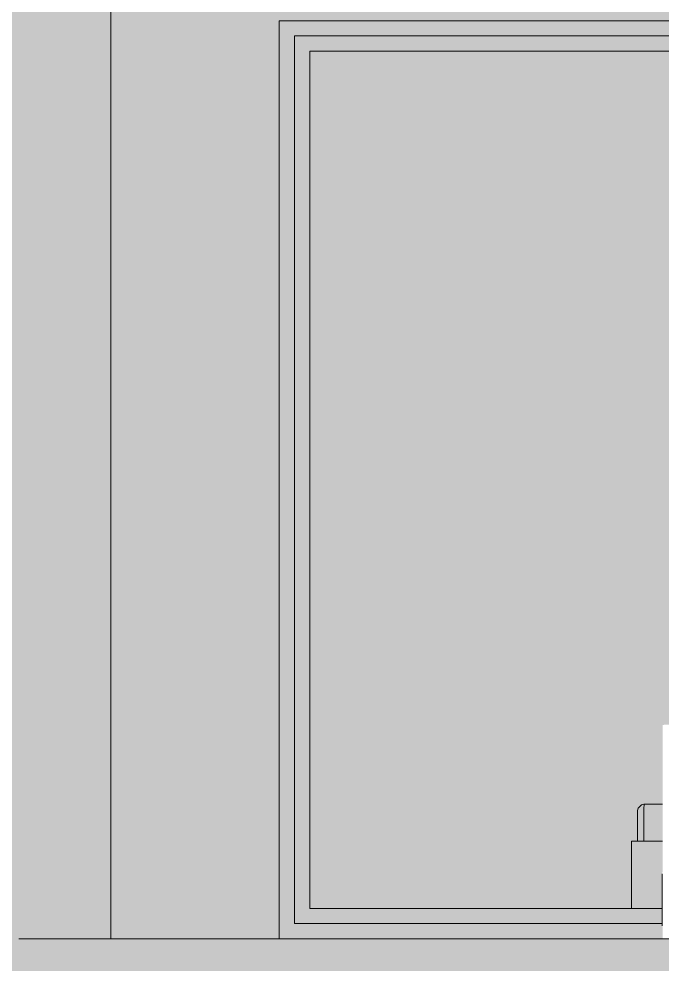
# Model space of a CAD drawing. Header units: centimetres. Extents: x -4381 to 5639, y -3920 to 4826.
# Drawn here: x 83.967 to 86.067, y 35.622 to 38.709 of the extents above; entities that cross this region are included whole.
import ezdxf
from ezdxf.xclip import XClip

# ---------------------------------------------------------------- set-up
doc = ezdxf.new("R2010")
doc.units = ezdxf.units.CM
doc.header["$MEASUREMENT"] = 0
doc.header["$XCLIPFRAME"] = 0
doc.set_wipeout_variables(frame=1)
doc.linetypes.add('Wipeout_Contour', pattern=[100, 0, -100])
for name, color, linetype, lineweight in [('01- MOBILIER_Pen_No__1', 7, 'Continuous', 5), ('Dalles_Pen_No__1', 7, 'Continuous', 5), ('Structural - Bearing_Pen_No__1', 7, 'Continuous', 5), ('Structural - Bearing_Pen_No__18', 9, 'Continuous', 5)]:
    doc.layers.add(name, color=color, linetype=linetype, lineweight=lineweight)
for name, color, linetype in [('Dalles', 7, 'Continuous'), ('Drawing & Figure', 7, 'Continuous'), ('Mur de clôture', 7, 'Continuous'), ('Structural - Bearing', 7, 'Continuous')]:
    doc.layers.add(name, color=color, linetype=linetype)
doc.layers.add('Structural - Bearing_Pen_No__102', color=7, linetype='Continuous', lineweight=5, true_color=0xcccccc)
doc.layers.add('Structural - Bearing_Pen_No__112', color=7, linetype='Continuous', lineweight=5, true_color=0xd5aaaa)

# ---------------------------------------------------------------- blocks, each defined once
blk = doc.blocks.new('Drawing_7_7', base_point=(-363.0919, 32.2036))
at = {"color": 254, "linetype": 'Wipeout_Contour', "lineweight": 0, "ltscale": 1111.930306}
blk.add_wipeout([(55.8299, 40.242), (55.8299, 38.642), (63.414, 38.642), (63.6669, 38.5619), (63.6669, 38.8036), (61.6669, 38.8036), (61.6669, 39.4036), (90.2669, 39.4036), (90.2669, 39.142), (90.5136, 39.142), (95.2031, 39.642), (96.0934, 39.642), (96.0934, 40.242)], dxfattribs=at).dxf.layer = 'Mur de clôture'
at = {"color": 254, "linetype": 'Wipeout_Contour', "lineweight": 0, "ltscale": 729.861171}
blk.add_wipeout([(83.9669, 38.8036), (82.8669, 38.8036), (82.8669, 35.7036), (82.9856, 35.7036), (82.9856, 37.8036), (83.8856, 37.8036), (83.8856, 35.7036), (83.9669, 35.7036)], dxfattribs=at).dxf.layer = 'Structural - Bearing'
at = {"color": 254, "linetype": 'Wipeout_Contour', "lineweight": 0, "ltscale": 751.168155}
blk.add_wipeout([(84.2669, 38.8036), (84.2669, 35.7036), (84.8169, 35.7036), (84.8169, 38.7036), (87.8169, 38.7036), (87.8169, 35.7036), (87.9669, 35.7036), (87.9669, 38.8036)], dxfattribs=at).dxf.layer = 'Structural - Bearing'
at = {"layer": 'Dalles', "linetype": 'Continuous', "lineweight": 0, "ltscale": 10, "true_color": 0x000000}
blk.add_hatch(color=18, dxfattribs=at).paths.add_polyline_path([(84.2669, 35.4036), (84.2669, 35.7036), (70.8669, 35.7036), (70.8669, 35.4036)])
at = {"layer": 'Structural - Bearing', "linetype": 'Continuous', "lineweight": 0, "ltscale": 10, "true_color": 0x000000}
blk.add_hatch(color=18, dxfattribs=at).paths.add_polyline_path([(83.9669, 38.8036), (83.9669, 35.7036), (84.2669, 35.7036), (84.2669, 38.8036)])
at = {"layer": 'Structural - Bearing_Pen_No__102', "linetype": 'Continuous', "ltscale": 10}
blk.add_hatch(color=256, dxfattribs=at).paths.add_polyline_path([(83.9669, 38.8036), (82.8669, 38.8036), (82.8669, 35.7036), (82.9856, 35.7036), (82.9856, 37.8036), (83.8856, 37.8036), (83.8856, 35.7036), (83.9669, 35.7036)])
at = {"layer": 'Structural - Bearing_Pen_No__112', "linetype": 'Continuous', "ltscale": 10}
blk.add_hatch(color=256, dxfattribs=at).paths.add_polyline_path([(84.2669, 38.8036), (84.2669, 35.7036), (84.8169, 35.7036), (84.8169, 38.7036), (87.8169, 38.7036), (87.8169, 35.7036), (87.9669, 35.7036), (87.9669, 38.8036)])
at = {"layer": 'Dalles_Pen_No__1', "linetype": 'Continuous', "ltscale": 10}
blk.add_line((84.2669, 35.7036), (83.9669, 35.7036), dxfattribs=at)
at = {"layer": 'Structural - Bearing_Pen_No__1', "linetype": 'Continuous', "ltscale": 10}
blk.add_line((84.2669, 38.8036), (84.2669, 35.7036), dxfattribs=at)
at = {"color": 254, "linetype": 'Wipeout_Contour', "lineweight": 0, "ltscale": 370.593576}
blk.add_wipeout([(84.8669, 38.6536), (84.8169, 38.6536), (84.8169, 35.7536), (84.8669, 35.7536)], dxfattribs=at).dxf.layer = 'Structural - Bearing'
at = {"layer": 'Structural - Bearing_Pen_No__18', "linetype": 'Continuous', "ltscale": 10}
blk.add_hatch(color=256, dxfattribs=at).paths.add_polyline_path([(84.8669, 38.6536), (84.8169, 38.6536), (84.8169, 35.7536), (84.8669, 35.7536)])
at = {"color": 254, "linetype": 'Wipeout_Contour', "lineweight": 0, "ltscale": 567.09578}
blk.add_wipeout([(87.7669, 38.6536), (87.8169, 38.6536), (87.8169, 38.7036), (84.8169, 38.7036), (84.8169, 38.6536), (84.8669, 38.6536)], dxfattribs=at).dxf.layer = 'Structural - Bearing'
at = {"color": 254, "linetype": 'Wipeout_Contour', "lineweight": 0, "ltscale": 370.774562}
blk.add_wipeout([(84.9169, 38.6036), (84.8669, 38.6036), (84.8669, 35.8036), (84.9169, 35.8036)], dxfattribs=at).dxf.layer = 'Structural - Bearing'
at = {"color": 254, "linetype": 'Wipeout_Contour', "lineweight": 0, "ltscale": 741.787866}
blk.add_wipeout([(84.8169, 35.7036), (86.0684, 35.7036), (86.0684, 35.7448), (86.0673, 35.7469), (86.0669, 35.749), (86.0669, 35.7536), (84.8669, 35.7536), (84.8169, 35.7536)], dxfattribs=at).dxf.layer = 'Structural - Bearing'
at = {"layer": 'Dalles', "linetype": 'Continuous', "lineweight": 0, "ltscale": 10, "true_color": 0x000000}
blk.add_hatch(color=18, dxfattribs=at).paths.add_polyline_path([(84.2669, 35.4036), (88.2669, 35.4036), (88.2669, 35.7036), (84.2669, 35.7036)])
at = {"layer": 'Structural - Bearing_Pen_No__18', "linetype": 'Continuous', "ltscale": 10}
for points in [[(87.7669, 38.6536), (87.8169, 38.6536), (87.8169, 38.7036), (84.8169, 38.7036), (84.8169, 38.6536), (84.8669, 38.6536)], [(84.9169, 38.6036), (84.8669, 38.6036), (84.8669, 35.8036), (84.9169, 35.8036)], [(84.8169, 35.7036), (86.0684, 35.7036), (86.0684, 35.7448), (86.0673, 35.7469), (86.0669, 35.749), (86.0669, 35.7536), (84.8669, 35.7536), (84.8169, 35.7536)]]:
    blk.add_hatch(color=256, dxfattribs=at).paths.add_polyline_path(points)
at = {"layer": 'Dalles_Pen_No__1', "linetype": 'Continuous', "ltscale": 10}
blk.add_line((88.2669, 35.7036), (84.2669, 35.7036), dxfattribs=at)
at = {"layer": 'Structural - Bearing_Pen_No__1', "linetype": 'Continuous', "ltscale": 10}
for p, q in [((84.8169, 38.7036), (84.8169, 35.7036)), ((87.8169, 38.7036), (84.8169, 38.7036))]:
    blk.add_line(p, q, dxfattribs=at)
at = {"color": 254, "linetype": 'Wipeout_Contour', "lineweight": 0, "ltscale": 563.069763}
blk.add_wipeout([(84.8669, 38.6536), (84.8669, 38.6036), (84.9169, 38.6036), (86.2919, 38.6036), (86.3419, 38.6036), (86.3419, 38.6536)], dxfattribs=at).dxf.layer = 'Structural - Bearing'
at = {"color": 254, "linetype": 'Wipeout_Contour', "lineweight": 0, "ltscale": 463.389513}
blk.add_wipeout([(84.8669, 35.8036), (84.8669, 35.7536), (86.0669, 35.7536), (86.0669, 35.8036), (84.9169, 35.8036)], dxfattribs=at).dxf.layer = 'Structural - Bearing'
at = {"layer": 'Structural - Bearing_Pen_No__18', "linetype": 'Continuous', "ltscale": 10}
for points in [[(84.8669, 38.6536), (84.8669, 38.6036), (84.9169, 38.6036), (86.2919, 38.6036), (86.3419, 38.6036), (86.3419, 38.6536)], [(84.8669, 35.8036), (84.8669, 35.7536), (86.0669, 35.7536), (86.0669, 35.8036), (84.9169, 35.8036)]]:
    blk.add_hatch(color=256, dxfattribs=at).paths.add_polyline_path(points)
at = {"layer": '01- MOBILIER_Pen_No__1', "linetype": 'Continuous', "ltscale": 10}
blk.add_line((86.0669, 35.749), (86.0673, 35.7469), dxfattribs=at)
at = {"layer": 'Structural - Bearing_Pen_No__1', "linetype": 'Continuous', "ltscale": 10}
for p, q in [((84.8669, 38.6536), (84.8669, 38.6036)), ((86.3419, 38.6536), (84.8669, 38.6536)), ((84.8669, 38.6036), (84.8669, 35.8036)), ((84.8669, 35.8036), (84.8669, 35.7536)), ((84.8669, 35.7536), (86.0669, 35.7536))]:
    blk.add_line(p, q, dxfattribs=at)
at = {"color": 254, "linetype": 'Wipeout_Contour', "lineweight": 0, "ltscale": 1768.22803}
blk.add_wipeout([(84.9169, 35.8036), (86.0669, 35.8036), (86.0669, 35.9169), (86.0673, 35.9202), (86.0684, 35.9234), (86.0684, 36.403), (86.0785, 36.4034), (86.0912, 36.4033), (86.0969, 36.4026), (86.0969, 36.3325), (86.0984, 36.3325), (86.0984, 36.403), (86.1085, 36.4034), (86.1212, 36.4033), (86.1269, 36.4026), (86.1269, 36.5536), (86.2919, 36.5536), (86.2919, 38.6036), (84.9169, 38.6036)], dxfattribs=at).dxf.layer = 'Structural - Bearing'
at = {"layer": 'Structural - Bearing_Pen_No__102', "linetype": 'Continuous', "ltscale": 10}
blk.add_hatch(color=256, dxfattribs=at).paths.add_polyline_path([(84.9169, 35.8036), (86.0669, 35.8036), (86.0669, 35.9169), (86.0673, 35.9202), (86.0684, 35.9234), (86.0684, 36.403), (86.0785, 36.4034), (86.0912, 36.4033), (86.0969, 36.4026), (86.0969, 36.3325), (86.0984, 36.3325), (86.0984, 36.403), (86.1085, 36.4034), (86.1212, 36.4033), (86.1269, 36.4026), (86.1269, 36.5536), (86.2919, 36.5536), (86.2919, 38.6036), (84.9169, 38.6036)])
at = {"layer": '01- MOBILIER_Pen_No__1', "linetype": 'Continuous', "ltscale": 10}
for p, q in [((85.9869, 36.1236), (85.9884, 36.1313)), ((85.9884, 36.1313), (85.9992, 36.1421)), ((85.9992, 36.1421), (86.0027, 36.1428)), ((86.0027, 36.1428), (86.0069, 36.1436)), ((86.0069, 36.1435), (86.0072, 36.1436)), ((86.0072, 36.1436), (86.0069, 36.1436)), ((86.0069, 36.1236), (86.007, 36.1313)), ((86.007, 36.1313), (86.0081, 36.1421)), ((86.0089, 36.1436), (86.0072, 36.1436)), ((86.0081, 36.1421), (86.0089, 36.1436)), ((86.0684, 36.1436), (86.0089, 36.1436)), ((85.9869, 36.0536), (85.9869, 36.1236)), ((86.0069, 36.0536), (86.0069, 36.1236)), ((85.9869, 36.0536), (85.9869, 36.0236)), ((86.0069, 36.0536), (86.0069, 36.0236)), ((85.9669, 36.0236), (86.0684, 36.0236)), ((85.9669, 35.8036), (85.9669, 36.0236)), ((86.0669, 35.9169), (86.0669, 35.9158)), ((86.0669, 35.9158), (86.0669, 35.8808)), ((86.0669, 35.8808), (86.0669, 35.8243)), ((86.0669, 35.8243), (86.0669, 35.749))]:
    blk.add_line(p, q, dxfattribs=at)
at = {"layer": 'Structural - Bearing_Pen_No__1', "linetype": 'Continuous', "ltscale": 10}
for p, q in [((84.9169, 35.8036), (84.9169, 38.6036)), ((84.9169, 38.6036), (86.2919, 38.6036)), ((86.0669, 35.8036), (84.9169, 35.8036))]:
    blk.add_line(p, q, dxfattribs=at)

msp = doc.modelspace()

# ---------------------------------------------------------------- block references
at = {"layer": 'Drawing & Figure', "color": 151, "linetype": 'Continuous', "lineweight": 5, "ltscale": 10, "true_color": 0x80c2ff}
ref = msp.add_blockref('Drawing_7_7', (-363.09186, 32.20361), dxfattribs=at)
XClip(ref).set_block_clipping_path([(51.7463984619, 23.6253966175), (100.4426918859, 45.1170657245)])

doc.saveas('drawing.dxf')
